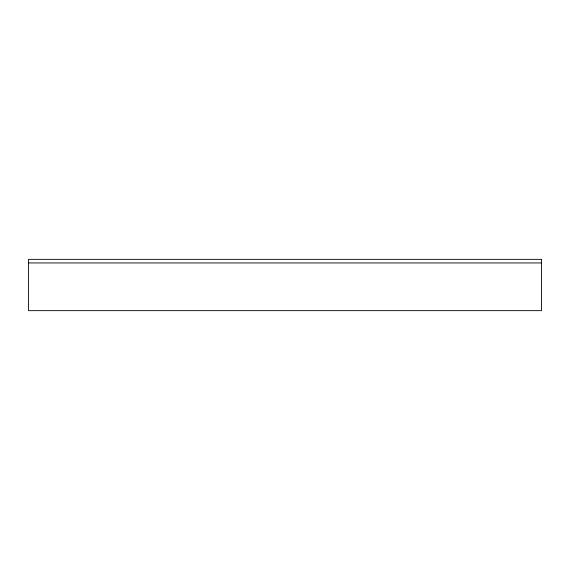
<?xml version="1.0" encoding="UTF-8"?>
<svg xmlns="http://www.w3.org/2000/svg" width="570" height="570" viewBox="0 0 570 570"><rect width="100%" height="100%" fill="white"/><g stroke="black" fill="none" stroke-linecap="round" stroke-linejoin="round"><path stroke-width="0.85" d="M28.5 262.941L541.5 262.941M541.5 259.35L28.5 259.35L28.5 310.65L541.5 310.65L541.5 259.35"/></g></svg>
